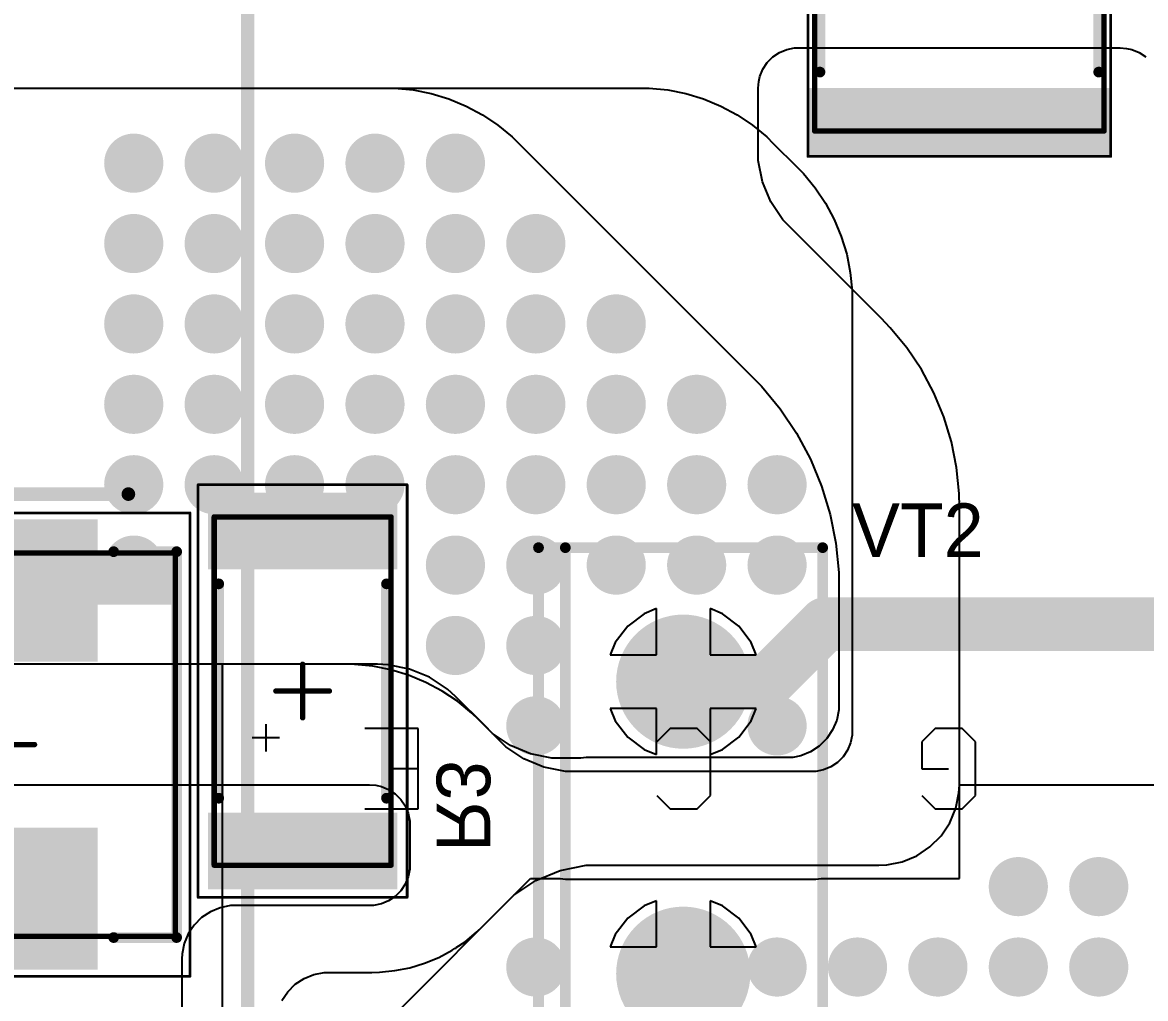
# Model space of a CAD drawing. Header units: millimetres. Extents: x 25 to 183, y 185 to 406.
# Drawn here: x 114.92 to 135.87, y 278.41 to 296.63 of the extents above; entities that cross this region are included whole.
import ezdxf

# ---------------------------------------------------------------- set-up
doc = ezdxf.new("R2010")
doc.units = ezdxf.units.MM
for name, color, linetype in [('BottomLayer', 5, 'Continuous'), ('BottomOverlay', 54, 'Continuous'), ('BottomPaste', 16, 'Continuous'), ('BottomSolder', 6, 'Continuous'), ('Mechanical13', 56, 'Continuous'), ('Mechanical15', 56, 'Continuous'), ('MultiLayer', 9, 'Continuous'), ('PadHoleLayer', 156, 'Continuous'), ('TopLayer', 1, 'Continuous'), ('TopOverlay', 2, 'Continuous'), ('TopSolder', 216, 'Continuous'), ('ViaHoleLayer', 16, 'Continuous')]:
    doc.layers.add(name, color=color, linetype=linetype)

# ---------------------------------------------------------------- blocks, each defined once
blk = doc.blocks.new('TO_247AC_3PINS_1853')
at = {"layer": 'BottomLayer', "const_width": 1.15}
for points in [[(-0.575, 0, 1), (0.575, 0, 1)], [(4.875, 0, 1), (6.025, 0, 1)]]:
    blk.add_lwpolyline(points, format="xyb", close=True, dxfattribs=at)
at = {"layer": 'BottomLayer'}
blk.add_solid([(-6.6, -1.15), (-4.3, -1.15), (-6.6, 1.15), (-4.3, 1.15)], dxfattribs=at)
at = {"layer": 'BottomSolder', "const_width": 1.252}
for points in [[(-0.626, 0, 1), (0.626, 0, 1)], [(4.824, 0, 1), (6.076, 0, 1)]]:
    blk.add_lwpolyline(points, format="xyb", close=True, dxfattribs=at)
at = {"layer": 'BottomSolder'}
blk.add_solid([(-6.702, -1.252), (-4.198, -1.252), (-6.702, 1.252), (-4.198, 1.252)], dxfattribs=at)
at = {"layer": 'MultiLayer', "const_width": 1.15}
for points in [[(-0.575, 0, 1), (0.575, 0, 1)], [(4.875, 0, 1), (6.025, 0, 1)]]:
    blk.add_lwpolyline(points, format="xyb", close=True, dxfattribs=at)
at = {"layer": 'MultiLayer'}
blk.add_solid([(-6.6, -1.15), (-4.3, -1.15), (-6.6, 1.15), (-4.3, 1.15)], dxfattribs=at)
at = {"layer": 'PadHoleLayer', "const_width": 0.75}
for points in [[(-5.825, 0, 1), (-5.075, 0, 1)], [(-0.375, 0, 1), (0.375, 0, 1)], [(5.075, 0, 1), (5.825, 0, 1)]]:
    blk.add_lwpolyline(points, format="xyb", close=True, dxfattribs=at)
at = {"layer": 'TopLayer', "const_width": 1.15}
for points in [[(-0.575, 0, 1), (0.575, 0, 1)], [(4.875, 0, 1), (6.025, 0, 1)]]:
    blk.add_lwpolyline(points, format="xyb", close=True, dxfattribs=at)
at = {"layer": 'TopLayer'}
blk.add_solid([(-6.6, -1.15), (-4.3, -1.15), (-6.6, 1.15), (-4.3, 1.15)], dxfattribs=at)
at = {"layer": 'TopOverlay'}
for p, q in [((3.075, 5.942), (3.075, 4.942)), ((4.575, 4.942), (4.575, 5.942)), ((3.825, 4.942), (3.825, 5.442)), ((3.075, 4.942), (4.575, 4.942)), ((3.325, 0.492), (3.075, 0.242)), ((4.575, 0.242), (4.325, 0.492)), ((3.075, 0.242), (3.075, -0.258)), ((4.575, -0.258), (4.575, 0.242)), ((3.075, -0.258), (3.325, -0.508)), ((4.325, -0.508), (4.575, -0.258)), ((3.325, -0.508), (4.325, -0.508)), ((3.325, -4.45), (3.075, -4.7)), ((4.325, -4.45), (3.825, -4.45)), ((3.825, -4.45), (3.825, -4.95)), ((4.575, -4.7), (4.325, -4.45)), ((3.075, -4.7), (3.075, -5.2)), ((4.575, -5.2), (4.575, -4.7)), ((3.075, -5.2), (3.325, -5.45)), ((4.325, -5.45), (4.575, -5.2)), ((3.325, -5.45), (4.325, -5.45))]:
    blk.add_line(p, q, dxfattribs=at)
at = {"layer": 'TopOverlay', "const_width": 0.2}
for points in [[(-7.95, 2.7), (-7.95, -2.6)], [(-7.95, 2.7), (7.95, 2.7)], [(7.95, 2.7), (7.95, -2.6)], [(-7.95, 2.2), (7.95, 2.2)], [(-7.95, -2.6), (7.95, -2.6)]]:
    blk.add_lwpolyline(points, dxfattribs=at)
at = {"layer": 'TopOverlay', "const_width": 0.1}
for points in [[(-8, 2.7, 1), (-7.9, 2.7, 1)], [(-8, 2.7, 1), (-7.9, 2.7, 1)], [(7.9, 2.7, 1), (8, 2.7, 1)], [(7.9, 2.7, 1), (8, 2.7, 1)], [(-8, 2.2, 1), (-7.9, 2.2, 1)], [(7.9, 2.2, 1), (8, 2.2, 1)], [(-8, -2.6, 1), (-7.9, -2.6, 1)], [(-8, -2.6, 1), (-7.9, -2.6, 1)], [(7.9, -2.6, 1), (8, -2.6, 1)], [(7.9, -2.6, 1), (8, -2.6, 1)]]:
    blk.add_lwpolyline(points, format="xyb", close=True, dxfattribs=at)
at = {"layer": 'TopSolder', "const_width": 1.252}
for points in [[(-0.626, 0, 1), (0.626, 0, 1)], [(4.824, 0, 1), (6.076, 0, 1)]]:
    blk.add_lwpolyline(points, format="xyb", close=True, dxfattribs=at)
at = {"layer": 'TopSolder'}
blk.add_solid([(-6.702, -1.252), (-4.198, -1.252), (-6.702, 1.252), (-4.198, 1.252)], dxfattribs=at)
blk = doc.blocks.new('SMC_B_1856')
at = {"layer": 'BottomLayer'}
for points in [[(-4.1, 1.575), (-4.1, -1.575), (-1.65, 1.575), (-1.65, -1.575)], [(1.65, 1.575), (1.65, -1.575), (4.1, 1.575), (4.1, -1.575)]]:
    blk.add_solid(points, dxfattribs=at)
at = {"layer": 'BottomOverlay'}
for p, q in [((0.125, -5.069), (0.125, -4.561)), ((0.379, -4.815), (-0.129, -4.815))]:
    blk.add_line(p, q, dxfattribs=at)
for points, const_width in [([(-3.6, 3.15), (3.6, 3.15)], 0.2), ([(-3.6, 3.15), (-3.6, 1.975)], 0.2), ([(3.6, 3.15), (3.6, 1.975)], 0.2), ([(4.675, 2.25), (4.675, -2.25)], 0.254), ([(-3.6, -1.975), (-3.6, -3.15)], 0.2), ([(3.6, -1.975), (3.6, -3.15)], 0.2), ([(-3.6, -3.15), (3.6, -3.15)], 0.2)]:
    blk.add_lwpolyline(points, dxfattribs=dict(at, const_width=const_width))
for points, const_width in [([(-3.65, 3.15, 1), (-3.55, 3.15, 1)], 0.1), ([(-3.65, 3.15, 1), (-3.55, 3.15, 1)], 0.1), ([(3.55, 3.15, 1), (3.65, 3.15, 1)], 0.1), ([(3.55, 3.15, 1), (3.65, 3.15, 1)], 0.1), ([(4.611, 2.25, 1), (4.738, 2.25, 1)], 0.127), ([(-3.65, 1.975, 1), (-3.55, 1.975, 1)], 0.1), ([(3.55, 1.975, 1), (3.65, 1.975, 1)], 0.1), ([(-3.65, -1.975, 1), (-3.55, -1.975, 1)], 0.1), ([(3.55, -1.975, 1), (3.65, -1.975, 1)], 0.1), ([(4.611, -2.25, 1), (4.738, -2.25, 1)], 0.127), ([(-3.65, -3.15, 1), (-3.55, -3.15, 1)], 0.1), ([(-3.65, -3.15, 1), (-3.55, -3.15, 1)], 0.1), ([(3.55, -3.15, 1), (3.65, -3.15, 1)], 0.1), ([(3.55, -3.15, 1), (3.65, -3.15, 1)], 0.1)]:
    blk.add_lwpolyline(points, format="xyb", close=True, dxfattribs=dict(at, const_width=const_width))
at = {"layer": 'BottomPaste'}
for points in [[(-4.1, 1.575), (-4.1, -1.575), (-1.65, 1.575), (-1.65, -1.575)], [(1.65, 1.575), (1.65, -1.575), (4.1, 1.575), (4.1, -1.575)]]:
    blk.add_solid(points, dxfattribs=at)
at = {"layer": 'BottomSolder'}
for points in [[(-4.202, 1.677), (-4.202, -1.677), (-1.548, 1.677), (-1.548, -1.677)], [(1.548, 1.677), (1.548, -1.677), (4.202, 1.677), (4.202, -1.677)]]:
    blk.add_solid(points, dxfattribs=at)
at = {"layer": 'Mechanical13', "const_width": 0.1}
for points in [[(-3.575, 3.125), (-3.575, -3.125)], [(-3.575, 3.125), (3.575, 3.125)], [(3.575, 3.125), (3.575, -3.125)], [(-3.575, -3.125), (3.575, -3.125)]]:
    blk.add_lwpolyline(points, dxfattribs=at)
at = {"layer": 'Mechanical13', "const_width": 0.05}
for points in [[(-3.6, 3.125, 1), (-3.55, 3.125, 1)], [(-3.6, 3.125, 1), (-3.55, 3.125, 1)], [(3.55, 3.125, 1), (3.6, 3.125, 1)], [(3.55, 3.125, 1), (3.6, 3.125, 1)], [(-3.6, -3.125, 1), (-3.55, -3.125, 1)], [(-3.6, -3.125, 1), (-3.55, -3.125, 1)], [(3.55, -3.125, 1), (3.6, -3.125, 1)], [(3.55, -3.125, 1), (3.6, -3.125, 1)]]:
    blk.add_lwpolyline(points, format="xyb", close=True, dxfattribs=at)
at = {"layer": 'Mechanical13'}
blk.add_solid([(2.613, -3.125), (3.575, -3.125), (2.613, 3.125), (3.575, 3.125)], dxfattribs=at)
at = {"layer": 'Mechanical15'}
for points, const_width in [([(-4.325, 3.4), (-4.325, -3.4)], 0.05), ([(-4.325, 3.4), (4.325, 3.4)], 0.05), ([(4.325, 3.4), (4.325, -3.4)], 0.05), ([(0, 0.5), (0, -0.5)], 0.1), ([(-0.5, 0), (0.5, 0)], 0.1), ([(-4.325, -3.4), (4.325, -3.4)], 0.05)]:
    blk.add_lwpolyline(points, dxfattribs=dict(at, const_width=const_width))
for points, const_width in [([(-4.337, 3.4, 1), (-4.313, 3.4, 1)], 0.025), ([(-4.337, 3.4, 1), (-4.313, 3.4, 1)], 0.025), ([(4.313, 3.4, 1), (4.337, 3.4, 1)], 0.025), ([(4.313, 3.4, 1), (4.337, 3.4, 1)], 0.025), ([(-0.025, 0.5, 1), (0.025, 0.5, 1)], 0.05), ([(-0.525, 0, 1), (-0.475, 0, 1)], 0.05), ([(0.475, 0, 1), (0.525, 0, 1)], 0.05), ([(-0.025, -0.5, 1), (0.025, -0.5, 1)], 0.05), ([(-4.337, -3.4, 1), (-4.313, -3.4, 1)], 0.025), ([(-4.337, -3.4, 1), (-4.313, -3.4, 1)], 0.025), ([(4.313, -3.4, 1), (4.337, -3.4, 1)], 0.025), ([(4.313, -3.4, 1), (4.337, -3.4, 1)], 0.025)]:
    blk.add_lwpolyline(points, format="xyb", close=True, dxfattribs=dict(at, const_width=const_width))
blk = doc.blocks.new('SMD_R_2512_B_1860')
at = {"layer": 'BottomLayer'}
for points in [[(-3.6, 1.665), (-3.6, -1.665), (-2.37, 1.665), (-2.37, -1.665)], [(2.37, 1.665), (2.37, -1.665), (3.6, 1.665), (3.6, -1.665)]]:
    blk.add_solid(points, dxfattribs=at)
at = {"layer": 'BottomOverlay', "const_width": 0.2}
for points in [[(2, 1.565), (-2, 1.565)], [(2, -1.565), (-2, -1.565)]]:
    blk.add_lwpolyline(points, dxfattribs=at)
at = {"layer": 'BottomOverlay', "const_width": 0.1}
for points in [[(-2.05, 1.565, 1), (-1.95, 1.565, 1)], [(1.95, 1.565, 1), (2.05, 1.565, 1)], [(-2.05, -1.565, 1), (-1.95, -1.565, 1)], [(1.95, -1.565, 1), (2.05, -1.565, 1)]]:
    blk.add_lwpolyline(points, format="xyb", close=True, dxfattribs=at)
at = {"layer": 'BottomPaste'}
for points in [[(-3.6, 1.665), (-3.6, -1.665), (-2.37, 1.665), (-2.37, -1.665)], [(2.37, 1.665), (2.37, -1.665), (3.6, 1.665), (3.6, -1.665)]]:
    blk.add_solid(points, dxfattribs=at)
at = {"layer": 'BottomSolder'}
for points in [[(-3.702, 1.767), (-3.702, -1.767), (-2.268, 1.767), (-2.268, -1.767)], [(2.268, 1.767), (2.268, -1.767), (3.702, 1.767), (3.702, -1.767)]]:
    blk.add_solid(points, dxfattribs=at)
at = {"layer": 'Mechanical13', "const_width": 0.1}
for points in [[(-3.25, -1.65), (-3.25, 1.65)], [(3.25, 1.65), (-3.25, 1.65)], [(3.25, -1.65), (3.25, 1.65)], [(3.25, -1.65), (-3.25, -1.65)]]:
    blk.add_lwpolyline(points, dxfattribs=at)
at = {"layer": 'Mechanical13', "const_width": 0.05}
for points in [[(-3.275, 1.65, 1), (-3.225, 1.65, 1)], [(-3.275, 1.65, 1), (-3.225, 1.65, 1)], [(3.225, 1.65, 1), (3.275, 1.65, 1)], [(3.225, 1.65, 1), (3.275, 1.65, 1)], [(-3.275, -1.65, 1), (-3.225, -1.65, 1)], [(-3.275, -1.65, 1), (-3.225, -1.65, 1)], [(3.225, -1.65, 1), (3.275, -1.65, 1)], [(3.225, -1.65, 1), (3.275, -1.65, 1)]]:
    blk.add_lwpolyline(points, format="xyb", close=True, dxfattribs=at)
at = {"layer": 'Mechanical15'}
for points, const_width in [([(-3.85, -1.95), (-3.85, 1.95)], 0.05), ([(3.85, 1.95), (-3.85, 1.95)], 0.05), ([(3.85, -1.95), (3.85, 1.95)], 0.05), ([(0, -0.5), (0, 0.5)], 0.1), ([(0.5, 0), (-0.5, 0)], 0.1), ([(3.85, -1.95), (-3.85, -1.95)], 0.05)]:
    blk.add_lwpolyline(points, dxfattribs=dict(at, const_width=const_width))
for points, const_width in [([(-3.862, 1.95, 1), (-3.838, 1.95, 1)], 0.025), ([(-3.862, 1.95, 1), (-3.838, 1.95, 1)], 0.025), ([(3.838, 1.95, 1), (3.862, 1.95, 1)], 0.025), ([(3.838, 1.95, 1), (3.862, 1.95, 1)], 0.025), ([(-0.025, 0.5, 1), (0.025, 0.5, 1)], 0.05), ([(-0.525, 0, 1), (-0.475, 0, 1)], 0.05), ([(0.475, 0, 1), (0.525, 0, 1)], 0.05), ([(-0.025, -0.5, 1), (0.025, -0.5, 1)], 0.05), ([(-3.862, -1.95, 1), (-3.838, -1.95, 1)], 0.025), ([(-3.862, -1.95, 1), (-3.838, -1.95, 1)], 0.025), ([(3.838, -1.95, 1), (3.862, -1.95, 1)], 0.025), ([(3.838, -1.95, 1), (3.862, -1.95, 1)], 0.025)]:
    blk.add_lwpolyline(points, format="xyb", close=True, dxfattribs=dict(at, const_width=const_width))
blk = doc.blocks.new('HEAT_SINK_C40_058_VE_1863')
at = {"layer": 'TopOverlay', "const_width": 0.254}
blk.add_lwpolyline([(-2.625, -56), (-2.625, 2)], dxfattribs=at)
blk = doc.blocks.new('SMD_C_2220_B_1881')
at = {"layer": 'BottomLayer'}
for points in [[(-3.4, 2.7), (-3.4, -2.7), (-2.35, 2.7), (-2.35, -2.7)], [(2.35, 2.7), (2.35, -2.7), (3.4, 2.7), (3.4, -2.7)]]:
    blk.add_solid(points, dxfattribs=at)
at = {"layer": 'BottomOverlay', "const_width": 0.2}
for points in [[(-1.95, 2.6), (1.95, 2.6)], [(-1.95, -2.6), (1.95, -2.6)]]:
    blk.add_lwpolyline(points, dxfattribs=at)
at = {"layer": 'BottomOverlay', "const_width": 0.1}
for points in [[(-2, 2.6, 1), (-1.9, 2.6, 1)], [(1.9, 2.6, 1), (2, 2.6, 1)], [(-2, -2.6, 1), (-1.9, -2.6, 1)], [(1.9, -2.6, 1), (2, -2.6, 1)]]:
    blk.add_lwpolyline(points, format="xyb", close=True, dxfattribs=at)
at = {"layer": 'BottomPaste'}
for points in [[(-3.4, 2.7), (-3.4, -2.7), (-2.35, 2.7), (-2.35, -2.7)], [(2.35, 2.7), (2.35, -2.7), (3.4, 2.7), (3.4, -2.7)]]:
    blk.add_solid(points, dxfattribs=at)
at = {"layer": 'BottomSolder'}
for points in [[(-3.502, 2.802), (-3.502, -2.802), (-2.248, 2.802), (-2.248, -2.802)], [(2.248, 2.802), (2.248, -2.802), (3.502, 2.802), (3.502, -2.802)]]:
    blk.add_solid(points, dxfattribs=at)
at = {"layer": 'Mechanical13', "const_width": 0.1}
for points in [[(-3.05, 2.7), (-3.05, -2.7)], [(-3.05, 2.7), (3.05, 2.7)], [(3.05, 2.7), (3.05, -2.7)], [(-3.05, -2.7), (3.05, -2.7)]]:
    blk.add_lwpolyline(points, dxfattribs=at)
at = {"layer": 'Mechanical13', "const_width": 0.05}
for points in [[(-3.075, 2.7, 1), (-3.025, 2.7, 1)], [(-3.075, 2.7, 1), (-3.025, 2.7, 1)], [(3.025, 2.7, 1), (3.075, 2.7, 1)], [(3.025, 2.7, 1), (3.075, 2.7, 1)], [(-3.075, -2.7, 1), (-3.025, -2.7, 1)], [(-3.075, -2.7, 1), (-3.025, -2.7, 1)], [(3.025, -2.7, 1), (3.075, -2.7, 1)], [(3.025, -2.7, 1), (3.075, -2.7, 1)]]:
    blk.add_lwpolyline(points, format="xyb", close=True, dxfattribs=at)
at = {"layer": 'Mechanical15'}
for points, const_width in [([(-3.525, 2.825), (-3.525, -2.825)], 0.05), ([(-3.525, 2.825), (3.525, 2.825)], 0.05), ([(3.525, 2.825), (3.525, -2.825)], 0.05), ([(0, 0.5), (0, -0.5)], 0.1), ([(-0.5, 0), (0.5, 0)], 0.1), ([(-3.525, -2.825), (3.525, -2.825)], 0.05)]:
    blk.add_lwpolyline(points, dxfattribs=dict(at, const_width=const_width))
for points, const_width in [([(-3.537, 2.825, 1), (-3.512, 2.825, 1)], 0.025), ([(-3.537, 2.825, 1), (-3.512, 2.825, 1)], 0.025), ([(3.512, 2.825, 1), (3.537, 2.825, 1)], 0.025), ([(3.512, 2.825, 1), (3.537, 2.825, 1)], 0.025), ([(-0.025, 0.5, 1), (0.025, 0.5, 1)], 0.05), ([(-0.525, 0, 1), (-0.475, 0, 1)], 0.05), ([(0.475, 0, 1), (0.525, 0, 1)], 0.05), ([(-0.025, -0.5, 1), (0.025, -0.5, 1)], 0.05), ([(-3.537, -2.825, 1), (-3.512, -2.825, 1)], 0.025), ([(-3.537, -2.825, 1), (-3.512, -2.825, 1)], 0.025), ([(3.512, -2.825, 1), (3.537, -2.825, 1)], 0.025), ([(3.512, -2.825, 1), (3.537, -2.825, 1)], 0.025)]:
    blk.add_lwpolyline(points, format="xyb", close=True, dxfattribs=dict(at, const_width=const_width))

msp = doc.modelspace()

# ---------------------------------------------------------------- linework, layer by layer
at = {"layer": 'BottomLayer'}
for p, q in [((128.922, 295.983), (129.045, 296.065)), ((129.045, 296.065), (129.181, 296.121)), ((129.181, 296.121), (129.326, 296.15)), ((129.326, 296.15), (129.4, 296.15)), ((129.4, 296.15), (135.4, 296.15)), ((135.4, 296.15), (135.4, 296.15)), ((135.4, 296.15), (135.4, 296.15)), ((135.4, 296.15), (135.4, 296.15)), ((135.4, 296.15), (135.517, 296.141)), ((135.517, 296.141), (135.619, 296.121)), ((135.619, 296.121), (135.755, 296.065)), ((135.755, 296.065), (135.878, 295.983)), ((128.735, 295.755), (128.817, 295.878)), ((128.817, 295.878), (128.922, 295.983)), ((128.66, 295.523), (128.679, 295.619)), ((128.679, 295.619), (128.735, 295.755)), ((105.15, 295.4), (121.693, 295.4)), ((121.693, 295.4), (121.866, 295.4)), ((121.866, 295.4), (122.21, 295.366)), ((128.65, 295.4), (128.66, 295.523)), ((128.65, 294.254), (128.65, 295.4)), ((128.65, 295.4), (128.65, 295.4)), ((122.21, 295.366), (122.549, 295.299)), ((122.549, 295.299), (122.879, 295.198)), ((122.879, 295.198), (123.199, 295.066)), ((123.199, 295.066), (123.504, 294.903)), ((123.504, 294.903), (123.791, 294.711)), ((123.791, 294.711), (124.058, 294.492)), ((124.058, 294.492), (124.18, 294.37)), ((124.18, 294.37), (124.18, 294.37)), ((124.18, 294.37), (124.18, 294.37)), ((124.18, 294.37), (128.516, 290.034)), ((128.65, 294.051), (128.65, 294.254)), ((128.729, 293.652), (128.65, 294.051)), ((128.885, 293.277), (128.729, 293.652)), ((129.11, 292.94), (128.885, 293.277)), ((129.254, 292.796), (129.11, 292.94)), ((130.15, 291.9), (129.254, 292.796)), ((129.254, 292.796), (129.254, 292.796)), ((130.943, 291.107), (130.15, 291.9)), ((131.111, 290.93), (130.943, 291.107)), ((131.421, 290.553), (131.111, 290.93)), ((131.692, 290.147), (131.421, 290.553)), ((131.922, 289.716), (131.692, 290.147)), ((128.516, 290.034), (128.71, 289.84)), ((128.71, 289.84), (129.058, 289.416)), ((132.109, 289.265), (131.922, 289.716)), ((129.058, 289.416), (129.362, 288.961)), ((132.251, 288.798), (132.109, 289.265)), ((129.362, 288.961), (129.621, 288.477)), ((132.346, 288.319), (132.251, 288.798)), ((129.621, 288.477), (129.83, 287.971)), ((132.394, 287.833), (132.346, 288.319)), ((129.83, 287.971), (129.989, 287.446)), ((132.4, 287.589), (132.394, 287.833)), ((129.989, 287.446), (130.096, 286.909)), ((132.4, 282.4), (132.4, 287.589)), ((132.4, 287.589), (132.4, 287.589)), ((132.4, 287.589), (132.4, 287.589)), ((130.096, 286.909), (130.15, 286.363)), ((130.15, 286.363), (130.15, 286.089)), ((130.15, 286.089), (130.15, 286.089)), ((130.15, 286.089), (130.15, 286.089)), ((130.15, 286.089), (130.15, 283.9)), ((121.546, 284.65), (112.9, 284.65)), ((121.748, 284.64), (121.546, 284.65)), ((121.546, 284.65), (121.546, 284.65)), ((121.546, 284.65), (121.546, 284.65)), ((122.145, 284.561), (121.748, 284.64)), ((122.518, 284.407), (122.145, 284.561)), ((122.854, 284.182), (122.518, 284.407)), ((123.004, 284.046), (122.854, 284.182)), ((123.546, 283.504), (123.004, 284.046)), ((130.15, 283.9), (130.15, 283.801)), ((130.15, 283.801), (130.112, 283.608)), ((123.69, 283.36), (123.546, 283.504)), ((123.546, 283.504), (123.546, 283.504)), ((130.112, 283.608), (130.036, 283.426)), ((124.027, 283.135), (123.69, 283.36)), ((129.927, 283.262), (129.788, 283.123)), ((130.036, 283.426), (129.927, 283.262)), ((124.402, 282.979), (124.027, 283.135)), ((129.788, 283.123), (129.624, 283.014)), ((124.801, 282.9), (124.402, 282.979)), ((125.004, 282.9), (124.801, 282.9)), ((125.341, 282.9), (125.004, 282.9)), ((125.439, 282.91), (125.341, 282.9)), ((125.686, 282.91), (125.439, 282.91)), ((125.439, 282.91), (125.439, 282.91)), ((125.439, 282.91), (125.439, 282.91)), ((129.297, 282.91), (125.686, 282.91)), ((129.442, 282.938), (129.297, 282.91)), ((129.624, 283.014), (129.442, 282.938)), ((114.15, 282.4), (121.4, 282.4)), ((121.4, 282.4), (121.4, 282.4)), ((121.4, 282.4), (121.4, 282.4)), ((121.4, 282.4), (121.4, 282.4)), ((121.4, 282.4), (121.517, 282.391)), ((121.517, 282.391), (121.619, 282.371)), ((132.393, 282.253), (132.4, 282.4)), ((121.619, 282.371), (121.755, 282.315)), ((121.755, 282.315), (121.878, 282.233)), ((121.878, 282.233), (121.983, 282.128)), ((132.335, 281.965), (132.393, 282.253)), ((121.983, 282.128), (122.065, 282.005)), ((122.065, 282.005), (122.121, 281.869)), ((122.121, 281.869), (122.15, 281.724)), ((132.223, 281.693), (132.335, 281.965)), ((122.15, 281.724), (122.15, 281.65)), ((122.15, 281.65), (122.15, 280.9)), ((132.06, 281.448), (132.223, 281.693)), ((131.852, 281.24), (132.06, 281.448)), ((131.607, 281.077), (131.852, 281.24)), ((131.047, 280.907), (131.335, 280.965)), ((131.335, 280.965), (131.607, 281.077)), ((122.15, 280.826), (122.121, 280.681)), ((122.15, 280.9), (122.15, 280.9)), ((122.15, 280.9), (122.15, 280.826)), ((124.501, 280.615), (124.956, 280.804)), ((124.956, 280.804), (125.439, 280.9)), ((125.439, 280.9), (125.685, 280.9)), ((125.685, 280.9), (130.781, 280.9)), ((130.781, 280.9), (130.9, 280.9)), ((130.9, 280.9), (131.047, 280.907)), ((130.9, 280.9), (130.9, 280.9)), ((130.9, 280.9), (130.9, 280.9)), ((122.065, 280.545), (121.983, 280.422)), ((122.121, 280.681), (122.065, 280.545)), ((124.092, 280.342), (124.501, 280.615)), ((121.878, 280.317), (121.755, 280.235)), ((121.983, 280.422), (121.878, 280.317)), ((123.918, 280.168), (124.092, 280.342)), ((118.61, 280.107), (118.429, 280.032)), ((118.802, 280.145), (118.61, 280.107)), ((118.9, 280.15), (118.802, 280.145)), ((121.474, 280.15), (118.9, 280.15)), ((118.9, 280.15), (118.9, 280.15)), ((121.619, 280.179), (121.474, 280.15)), ((121.755, 280.235), (121.619, 280.179)), ((123.504, 279.754), (123.918, 280.168)), ((118.266, 279.923), (118.127, 279.784)), ((118.429, 280.032), (118.266, 279.923)), ((118.127, 279.784), (118.018, 279.621)), ((123.4, 279.655), (123.504, 279.754)), ((118.018, 279.621), (117.943, 279.44)), ((123.015, 279.364), (123.179, 279.473)), ((123.179, 279.473), (123.4, 279.655)), ((117.905, 279.248), (117.9, 279.15)), ((117.943, 279.44), (117.905, 279.248)), ((122.689, 279.18), (122.941, 279.315)), ((122.941, 279.315), (122.994, 279.35)), ((122.994, 279.35), (123.015, 279.35)), ((123.015, 279.35), (123.015, 279.364)), ((117.9, 279.15), (117.9, 272.9)), ((122.151, 278.987), (122.425, 279.07)), ((122.425, 279.07), (122.689, 279.18)), ((120.176, 278.786), (120.358, 278.862)), ((120.358, 278.862), (120.551, 278.9)), ((120.551, 278.9), (120.65, 278.9)), ((120.65, 278.9), (121.323, 278.9)), ((121.323, 278.9), (121.443, 278.9)), ((121.443, 278.9), (121.586, 278.903)), ((121.443, 278.9), (121.443, 278.9)), ((121.443, 278.9), (121.443, 278.9)), ((121.586, 278.903), (121.87, 278.932)), ((121.87, 278.932), (122.151, 278.987)), ((119.873, 278.537), (120.013, 278.677)), ((120.013, 278.677), (120.176, 278.786)), ((119.764, 278.374), (119.873, 278.537))]:
    msp.add_line(p, q, dxfattribs=at)
at = {"layer": 'BottomLayer', "const_width": 0.45}
for points in [[(116.775, 294, 1), (117.225, 294, 1)], [(118.275, 294, 1), (118.725, 294, 1)], [(119.775, 294, 1), (120.225, 294, 1)], [(121.275, 294, 1), (121.725, 294, 1)], [(122.775, 294, 1), (123.225, 294, 1)], [(116.775, 292.5, 1), (117.225, 292.5, 1)], [(118.275, 292.5, 1), (118.725, 292.5, 1)], [(119.775, 292.5, 1), (120.225, 292.5, 1)], [(121.275, 292.5, 1), (121.725, 292.5, 1)], [(122.775, 292.5, 1), (123.225, 292.5, 1)], [(124.275, 292.5, 1), (124.725, 292.5, 1)], [(116.775, 291, 1), (117.225, 291, 1)], [(118.275, 291, 1), (118.725, 291, 1)], [(119.775, 291, 1), (120.225, 291, 1)], [(121.275, 291, 1), (121.725, 291, 1)], [(122.775, 291, 1), (123.225, 291, 1)], [(124.275, 291, 1), (124.725, 291, 1)], [(125.775, 291, 1), (126.225, 291, 1)], [(116.775, 289.5, 1), (117.225, 289.5, 1)], [(118.275, 289.5, 1), (118.725, 289.5, 1)], [(119.775, 289.5, 1), (120.225, 289.5, 1)], [(121.275, 289.5, 1), (121.725, 289.5, 1)], [(122.775, 289.5, 1), (123.225, 289.5, 1)], [(124.275, 289.5, 1), (124.725, 289.5, 1)], [(125.775, 289.5, 1), (126.225, 289.5, 1)], [(127.275, 289.5, 1), (127.725, 289.5, 1)], [(116.775, 288, 1), (117.225, 288, 1)], [(118.275, 288, 1), (118.725, 288, 1)], [(119.775, 288, 1), (120.225, 288, 1)], [(121.275, 288, 1), (121.725, 288, 1)], [(122.775, 288, 1), (123.225, 288, 1)], [(124.275, 288, 1), (124.725, 288, 1)], [(125.775, 288, 1), (126.225, 288, 1)], [(127.275, 288, 1), (127.725, 288, 1)], [(128.775, 288, 1), (129.225, 288, 1)], [(116.775, 286.5, 1), (117.225, 286.5, 1)], [(122.775, 286.5, 1), (123.225, 286.5, 1)], [(124.275, 286.5, 1), (124.725, 286.5, 1)], [(125.775, 286.5, 1), (126.225, 286.5, 1)], [(127.275, 286.5, 1), (127.725, 286.5, 1)], [(128.775, 286.5, 1), (129.225, 286.5, 1)], [(122.775, 285, 1), (123.225, 285, 1)], [(124.275, 285, 1), (124.725, 285, 1)], [(124.275, 283.5, 1), (124.725, 283.5, 1)], [(128.775, 283.5, 1), (129.225, 283.5, 1)], [(133.275, 280.5, 1), (133.725, 280.5, 1)], [(134.775, 280.5, 1), (135.225, 280.5, 1)], [(124.275, 279, 1), (124.725, 279, 1)], [(128.775, 279, 1), (129.225, 279, 1)], [(130.275, 279, 1), (130.725, 279, 1)], [(131.775, 279, 1), (132.225, 279, 1)], [(133.275, 279, 1), (133.725, 279, 1)], [(134.775, 279, 1), (135.225, 279, 1)]]:
    msp.add_lwpolyline(points, format="xyb", close=True, dxfattribs=at)
at = {"layer": 'BottomSolder', "const_width": 0.552}
for points in [[(116.724, 294, 1), (117.276, 294, 1)], [(118.224, 294, 1), (118.776, 294, 1)], [(119.724, 294, 1), (120.276, 294, 1)], [(121.224, 294, 1), (121.776, 294, 1)], [(122.724, 294, 1), (123.276, 294, 1)], [(116.724, 292.5, 1), (117.276, 292.5, 1)], [(118.224, 292.5, 1), (118.776, 292.5, 1)], [(119.724, 292.5, 1), (120.276, 292.5, 1)], [(121.224, 292.5, 1), (121.776, 292.5, 1)], [(122.724, 292.5, 1), (123.276, 292.5, 1)], [(124.224, 292.5, 1), (124.776, 292.5, 1)], [(116.724, 291, 1), (117.276, 291, 1)], [(118.224, 291, 1), (118.776, 291, 1)], [(119.724, 291, 1), (120.276, 291, 1)], [(121.224, 291, 1), (121.776, 291, 1)], [(122.724, 291, 1), (123.276, 291, 1)], [(124.224, 291, 1), (124.776, 291, 1)], [(125.724, 291, 1), (126.276, 291, 1)], [(116.724, 289.5, 1), (117.276, 289.5, 1)], [(118.224, 289.5, 1), (118.776, 289.5, 1)], [(119.724, 289.5, 1), (120.276, 289.5, 1)], [(121.224, 289.5, 1), (121.776, 289.5, 1)], [(122.724, 289.5, 1), (123.276, 289.5, 1)], [(124.224, 289.5, 1), (124.776, 289.5, 1)], [(125.724, 289.5, 1), (126.276, 289.5, 1)], [(127.224, 289.5, 1), (127.776, 289.5, 1)], [(116.724, 288, 1), (117.276, 288, 1)], [(118.224, 288, 1), (118.776, 288, 1)], [(119.724, 288, 1), (120.276, 288, 1)], [(121.224, 288, 1), (121.776, 288, 1)], [(122.724, 288, 1), (123.276, 288, 1)], [(124.224, 288, 1), (124.776, 288, 1)], [(125.724, 288, 1), (126.276, 288, 1)], [(127.224, 288, 1), (127.776, 288, 1)], [(128.724, 288, 1), (129.276, 288, 1)], [(116.724, 286.5, 1), (117.276, 286.5, 1)], [(122.724, 286.5, 1), (123.276, 286.5, 1)], [(124.224, 286.5, 1), (124.776, 286.5, 1)], [(125.724, 286.5, 1), (126.276, 286.5, 1)], [(127.224, 286.5, 1), (127.776, 286.5, 1)], [(128.724, 286.5, 1), (129.276, 286.5, 1)], [(122.724, 285, 1), (123.276, 285, 1)], [(124.224, 285, 1), (124.776, 285, 1)], [(124.224, 283.5, 1), (124.776, 283.5, 1)], [(128.724, 283.5, 1), (129.276, 283.5, 1)], [(133.224, 280.5, 1), (133.776, 280.5, 1)], [(134.724, 280.5, 1), (135.276, 280.5, 1)], [(124.224, 279, 1), (124.776, 279, 1)], [(128.724, 279, 1), (129.276, 279, 1)], [(130.224, 279, 1), (130.776, 279, 1)], [(131.724, 279, 1), (132.276, 279, 1)], [(133.224, 279, 1), (133.776, 279, 1)], [(134.724, 279, 1), (135.276, 279, 1)]]:
    msp.add_lwpolyline(points, format="xyb", close=True, dxfattribs=at)
at = {"layer": 'MultiLayer', "const_width": 0.45}
for points in [[(116.775, 294, 1), (117.225, 294, 1)], [(118.275, 294, 1), (118.725, 294, 1)], [(119.775, 294, 1), (120.225, 294, 1)], [(121.275, 294, 1), (121.725, 294, 1)], [(122.775, 294, 1), (123.225, 294, 1)], [(116.775, 292.5, 1), (117.225, 292.5, 1)], [(118.275, 292.5, 1), (118.725, 292.5, 1)], [(119.775, 292.5, 1), (120.225, 292.5, 1)], [(121.275, 292.5, 1), (121.725, 292.5, 1)], [(122.775, 292.5, 1), (123.225, 292.5, 1)], [(124.275, 292.5, 1), (124.725, 292.5, 1)], [(116.775, 291, 1), (117.225, 291, 1)], [(118.275, 291, 1), (118.725, 291, 1)], [(119.775, 291, 1), (120.225, 291, 1)], [(121.275, 291, 1), (121.725, 291, 1)], [(122.775, 291, 1), (123.225, 291, 1)], [(124.275, 291, 1), (124.725, 291, 1)], [(125.775, 291, 1), (126.225, 291, 1)], [(116.775, 289.5, 1), (117.225, 289.5, 1)], [(118.275, 289.5, 1), (118.725, 289.5, 1)], [(119.775, 289.5, 1), (120.225, 289.5, 1)], [(121.275, 289.5, 1), (121.725, 289.5, 1)], [(122.775, 289.5, 1), (123.225, 289.5, 1)], [(124.275, 289.5, 1), (124.725, 289.5, 1)], [(125.775, 289.5, 1), (126.225, 289.5, 1)], [(127.275, 289.5, 1), (127.725, 289.5, 1)], [(116.775, 288, 1), (117.225, 288, 1)], [(118.275, 288, 1), (118.725, 288, 1)], [(119.775, 288, 1), (120.225, 288, 1)], [(121.275, 288, 1), (121.725, 288, 1)], [(122.775, 288, 1), (123.225, 288, 1)], [(124.275, 288, 1), (124.725, 288, 1)], [(125.775, 288, 1), (126.225, 288, 1)], [(127.275, 288, 1), (127.725, 288, 1)], [(128.775, 288, 1), (129.225, 288, 1)], [(116.775, 286.5, 1), (117.225, 286.5, 1)], [(122.775, 286.5, 1), (123.225, 286.5, 1)], [(124.275, 286.5, 1), (124.725, 286.5, 1)], [(125.775, 286.5, 1), (126.225, 286.5, 1)], [(127.275, 286.5, 1), (127.725, 286.5, 1)], [(128.775, 286.5, 1), (129.225, 286.5, 1)], [(122.775, 285, 1), (123.225, 285, 1)], [(124.275, 285, 1), (124.725, 285, 1)], [(124.275, 283.5, 1), (124.725, 283.5, 1)], [(128.775, 283.5, 1), (129.225, 283.5, 1)], [(133.275, 280.5, 1), (133.725, 280.5, 1)], [(134.775, 280.5, 1), (135.225, 280.5, 1)], [(124.275, 279, 1), (124.725, 279, 1)], [(128.775, 279, 1), (129.225, 279, 1)], [(130.275, 279, 1), (130.725, 279, 1)], [(131.775, 279, 1), (132.225, 279, 1)], [(133.275, 279, 1), (133.725, 279, 1)], [(134.775, 279, 1), (135.225, 279, 1)]]:
    msp.add_lwpolyline(points, format="xyb", close=True, dxfattribs=at)
at = {"layer": 'TopLayer'}
for p, q in [((106.9, 295.4), (126.443, 295.4)), ((126.443, 295.4), (126.443, 295.4)), ((126.443, 295.4), (126.443, 295.4)), ((126.443, 295.4), (126.616, 295.4)), ((126.616, 295.4), (126.96, 295.366)), ((126.96, 295.366), (127.299, 295.299)), ((127.299, 295.299), (127.629, 295.198)), ((127.629, 295.198), (127.949, 295.066)), ((127.949, 295.066), (128.254, 294.903)), ((128.254, 294.903), (128.541, 294.711)), ((128.541, 294.711), (128.808, 294.492)), ((128.808, 294.492), (128.93, 294.37)), ((128.93, 294.37), (129.37, 293.93)), ((129.37, 293.93), (129.37, 293.93)), ((129.37, 293.93), (129.37, 293.93)), ((129.37, 293.93), (129.37, 293.93)), ((129.37, 293.93), (129.492, 293.808)), ((129.492, 293.808), (129.711, 293.541)), ((129.711, 293.541), (129.903, 293.254)), ((129.903, 293.254), (130.066, 292.949)), ((130.066, 292.949), (130.198, 292.629)), ((130.198, 292.629), (130.299, 292.299)), ((130.299, 292.299), (130.366, 291.96)), ((130.366, 291.96), (130.4, 291.616)), ((130.4, 291.616), (130.4, 291.443)), ((130.4, 291.443), (130.4, 283.4)), ((126.519, 285.592), (126.216, 285.359)), ((126.75, 285.687), (126.519, 285.592)), ((126.75, 284.825), (126.75, 285.687)), ((127.981, 285.592), (127.75, 285.687)), ((127.75, 285.687), (127.75, 284.825)), ((128.284, 285.359), (127.981, 285.592)), ((126.216, 285.359), (125.983, 285.056)), ((128.517, 285.056), (128.284, 285.359)), ((125.983, 285.056), (125.888, 284.825)), ((128.612, 284.825), (128.517, 285.056)), ((125.888, 284.825), (126.75, 284.825)), ((127.75, 284.825), (128.612, 284.825)), ((120.943, 284.65), (118.65, 284.65)), ((118.65, 284.65), (118.65, 270.9)), ((121.116, 284.646), (120.943, 284.65)), ((121.459, 284.612), (121.116, 284.646)), ((121.798, 284.545), (121.459, 284.612)), ((122.128, 284.444), (121.798, 284.545)), ((122.447, 284.312), (122.128, 284.444)), ((122.751, 284.15), (122.447, 284.312)), ((123.038, 283.958), (122.751, 284.15)), ((123.305, 283.739), (123.038, 283.958)), ((123.43, 283.62), (123.305, 283.739)), ((126.75, 283.825), (125.888, 283.825)), ((125.888, 283.825), (125.983, 283.594)), ((126.75, 282.963), (126.75, 283.825)), ((128.612, 283.825), (127.75, 283.825)), ((127.75, 283.825), (127.75, 282.963)), ((128.517, 283.594), (128.612, 283.825)), ((123.796, 283.254), (123.43, 283.62)), ((123.43, 283.62), (123.43, 283.62)), ((123.43, 283.62), (123.43, 283.62)), ((125.983, 283.594), (126.216, 283.291)), ((128.284, 283.291), (128.517, 283.594)), ((123.94, 283.11), (123.796, 283.254)), ((126.216, 283.291), (126.519, 283.058)), ((127.981, 283.058), (128.284, 283.291)), ((130.4, 283.326), (130.371, 283.181)), ((130.4, 283.4), (130.4, 283.4)), ((130.4, 283.4), (130.4, 283.326)), ((124.277, 282.885), (123.94, 283.11)), ((126.519, 283.058), (126.75, 282.963)), ((127.75, 282.963), (127.981, 283.058)), ((130.315, 283.045), (130.233, 282.922)), ((130.371, 283.181), (130.315, 283.045)), ((124.652, 282.729), (124.277, 282.885)), ((130.128, 282.817), (130.005, 282.735)), ((130.233, 282.922), (130.128, 282.817)), ((125.051, 282.65), (124.652, 282.729)), ((129.65, 282.65), (125.051, 282.65)), ((129.724, 282.65), (129.65, 282.65)), ((129.869, 282.679), (129.724, 282.65)), ((130.005, 282.735), (129.869, 282.679)), ((132.4, 280.65), (132.4, 282.4)), ((132.4, 282.4), (138.65, 282.4)), ((120.66, 276.91), (124.4, 280.65)), ((124.4, 280.65), (124.952, 280.65)), ((124.952, 280.65), (125.051, 280.64)), ((125.051, 280.64), (125.051, 280.64)), ((125.051, 280.64), (125.051, 280.64)), ((125.051, 280.64), (129.65, 280.64)), ((129.65, 280.64), (129.724, 280.64)), ((129.724, 280.64), (129.822, 280.65)), ((129.724, 280.64), (129.724, 280.64)), ((129.724, 280.64), (129.724, 280.64)), ((129.822, 280.65), (132.4, 280.65)), ((126.519, 280.142), (126.216, 279.909)), ((126.75, 280.237), (126.519, 280.142)), ((126.75, 279.375), (126.75, 280.237)), ((127.981, 280.142), (127.75, 280.237)), ((127.75, 280.237), (127.75, 279.375)), ((128.284, 279.909), (127.981, 280.142)), ((126.216, 279.909), (125.983, 279.606)), ((128.517, 279.606), (128.284, 279.909)), ((125.983, 279.606), (125.888, 279.375)), ((128.612, 279.375), (128.517, 279.606)), ((125.888, 279.375), (126.75, 279.375)), ((127.75, 279.375), (128.612, 279.375))]:
    msp.add_line(p, q, dxfattribs=at)
for points, const_width in [([(116.775, 294, 1), (117.225, 294, 1)], 0.45), ([(118.275, 294, 1), (118.725, 294, 1)], 0.45), ([(119.775, 294, 1), (120.225, 294, 1)], 0.45), ([(121.275, 294, 1), (121.725, 294, 1)], 0.45), ([(122.775, 294, 1), (123.225, 294, 1)], 0.45), ([(116.775, 292.5, 1), (117.225, 292.5, 1)], 0.45), ([(118.275, 292.5, 1), (118.725, 292.5, 1)], 0.45), ([(119.775, 292.5, 1), (120.225, 292.5, 1)], 0.45), ([(121.275, 292.5, 1), (121.725, 292.5, 1)], 0.45), ([(122.775, 292.5, 1), (123.225, 292.5, 1)], 0.45), ([(124.275, 292.5, 1), (124.725, 292.5, 1)], 0.45), ([(116.775, 291, 1), (117.225, 291, 1)], 0.45), ([(118.275, 291, 1), (118.725, 291, 1)], 0.45), ([(119.775, 291, 1), (120.225, 291, 1)], 0.45), ([(121.275, 291, 1), (121.725, 291, 1)], 0.45), ([(122.775, 291, 1), (123.225, 291, 1)], 0.45), ([(124.275, 291, 1), (124.725, 291, 1)], 0.45), ([(125.775, 291, 1), (126.225, 291, 1)], 0.45), ([(116.775, 289.5, 1), (117.225, 289.5, 1)], 0.45), ([(118.275, 289.5, 1), (118.725, 289.5, 1)], 0.45), ([(119.775, 289.5, 1), (120.225, 289.5, 1)], 0.45), ([(121.275, 289.5, 1), (121.725, 289.5, 1)], 0.45), ([(122.775, 289.5, 1), (123.225, 289.5, 1)], 0.45), ([(124.275, 289.5, 1), (124.725, 289.5, 1)], 0.45), ([(125.775, 289.5, 1), (126.225, 289.5, 1)], 0.45), ([(127.275, 289.5, 1), (127.725, 289.5, 1)], 0.45), ([(116.775, 288, 1), (117.225, 288, 1)], 0.45), ([(118.275, 288, 1), (118.725, 288, 1)], 0.45), ([(119.775, 288, 1), (120.225, 288, 1)], 0.45), ([(121.275, 288, 1), (121.725, 288, 1)], 0.45), ([(122.775, 288, 1), (123.225, 288, 1)], 0.45), ([(124.275, 288, 1), (124.725, 288, 1)], 0.45), ([(125.775, 288, 1), (126.225, 288, 1)], 0.45), ([(127.275, 288, 1), (127.725, 288, 1)], 0.45), ([(128.775, 288, 1), (129.225, 288, 1)], 0.45), ([(116.775, 286.5, 1), (117.225, 286.5, 1)], 0.45), ([(122.775, 286.5, 1), (123.225, 286.5, 1)], 0.45), ([(124.275, 286.5, 1), (124.725, 286.5, 1)], 0.45), ([(125.775, 286.5, 1), (126.225, 286.5, 1)], 0.45), ([(127.275, 286.5, 1), (127.725, 286.5, 1)], 0.45), ([(128.775, 286.5, 1), (129.225, 286.5, 1)], 0.45), ([(129.65, 285.4, 1), (130.15, 285.4, 1)], 0.5), ([(129.65, 285.4, 1), (130.15, 285.4, 1)], 0.5), ([(122.775, 285, 1), (123.225, 285, 1)], 0.45), ([(124.275, 285, 1), (124.725, 285, 1)], 0.45), ([(127, 284.325, 1), (127.5, 284.325, 1)], 0.5), ([(128.575, 284.325, 1), (129.075, 284.325, 1)], 0.5), ([(128.575, 284.325, 1), (129.075, 284.325, 1)], 0.5), ([(124.275, 283.5, 1), (124.725, 283.5, 1)], 0.45), ([(128.775, 283.5, 1), (129.225, 283.5, 1)], 0.45), ([(133.275, 280.5, 1), (133.725, 280.5, 1)], 0.45), ([(134.775, 280.5, 1), (135.225, 280.5, 1)], 0.45), ([(124.275, 279, 1), (124.725, 279, 1)], 0.45), ([(128.775, 279, 1), (129.225, 279, 1)], 0.45), ([(130.275, 279, 1), (130.725, 279, 1)], 0.45), ([(131.775, 279, 1), (132.225, 279, 1)], 0.45), ([(133.275, 279, 1), (133.725, 279, 1)], 0.45), ([(134.775, 279, 1), (135.225, 279, 1)], 0.45)]:
    msp.add_lwpolyline(points, format="xyb", close=True, dxfattribs=dict(at, const_width=const_width))
at = {"layer": 'TopLayer', "const_width": 1}
for points in [[(128.825, 284.325), (129.9, 285.4)], [(129.9, 285.4), (137.3, 285.4)], [(127.25, 284.325), (128.825, 284.325)]]:
    msp.add_lwpolyline(points, dxfattribs=at)
at = {"layer": 'TopSolder', "const_width": 0.552}
for points in [[(116.724, 294, 1), (117.276, 294, 1)], [(118.224, 294, 1), (118.776, 294, 1)], [(119.724, 294, 1), (120.276, 294, 1)], [(121.224, 294, 1), (121.776, 294, 1)], [(122.724, 294, 1), (123.276, 294, 1)], [(116.724, 292.5, 1), (117.276, 292.5, 1)], [(118.224, 292.5, 1), (118.776, 292.5, 1)], [(119.724, 292.5, 1), (120.276, 292.5, 1)], [(121.224, 292.5, 1), (121.776, 292.5, 1)], [(122.724, 292.5, 1), (123.276, 292.5, 1)], [(124.224, 292.5, 1), (124.776, 292.5, 1)], [(116.724, 291, 1), (117.276, 291, 1)], [(118.224, 291, 1), (118.776, 291, 1)], [(119.724, 291, 1), (120.276, 291, 1)], [(121.224, 291, 1), (121.776, 291, 1)], [(122.724, 291, 1), (123.276, 291, 1)], [(124.224, 291, 1), (124.776, 291, 1)], [(125.724, 291, 1), (126.276, 291, 1)], [(116.724, 289.5, 1), (117.276, 289.5, 1)], [(118.224, 289.5, 1), (118.776, 289.5, 1)], [(119.724, 289.5, 1), (120.276, 289.5, 1)], [(121.224, 289.5, 1), (121.776, 289.5, 1)], [(122.724, 289.5, 1), (123.276, 289.5, 1)], [(124.224, 289.5, 1), (124.776, 289.5, 1)], [(125.724, 289.5, 1), (126.276, 289.5, 1)], [(127.224, 289.5, 1), (127.776, 289.5, 1)], [(116.724, 288, 1), (117.276, 288, 1)], [(118.224, 288, 1), (118.776, 288, 1)], [(119.724, 288, 1), (120.276, 288, 1)], [(121.224, 288, 1), (121.776, 288, 1)], [(122.724, 288, 1), (123.276, 288, 1)], [(124.224, 288, 1), (124.776, 288, 1)], [(125.724, 288, 1), (126.276, 288, 1)], [(127.224, 288, 1), (127.776, 288, 1)], [(128.724, 288, 1), (129.276, 288, 1)], [(116.724, 286.5, 1), (117.276, 286.5, 1)], [(122.724, 286.5, 1), (123.276, 286.5, 1)], [(124.224, 286.5, 1), (124.776, 286.5, 1)], [(125.724, 286.5, 1), (126.276, 286.5, 1)], [(127.224, 286.5, 1), (127.776, 286.5, 1)], [(128.724, 286.5, 1), (129.276, 286.5, 1)], [(122.724, 285, 1), (123.276, 285, 1)], [(124.224, 285, 1), (124.776, 285, 1)], [(124.224, 283.5, 1), (124.776, 283.5, 1)], [(128.724, 283.5, 1), (129.276, 283.5, 1)], [(133.224, 280.5, 1), (133.776, 280.5, 1)], [(134.724, 280.5, 1), (135.276, 280.5, 1)], [(124.224, 279, 1), (124.776, 279, 1)], [(128.724, 279, 1), (129.276, 279, 1)], [(130.224, 279, 1), (130.776, 279, 1)], [(131.724, 279, 1), (132.276, 279, 1)], [(133.224, 279, 1), (133.776, 279, 1)], [(134.724, 279, 1), (135.276, 279, 1)]]:
    msp.add_lwpolyline(points, format="xyb", close=True, dxfattribs=at)
at = {"layer": 'ViaHoleLayer', "const_width": 0.25}
for points in [[(116.875, 294, 1), (117.125, 294, 1)], [(118.375, 294, 1), (118.625, 294, 1)], [(119.875, 294, 1), (120.125, 294, 1)], [(121.375, 294, 1), (121.625, 294, 1)], [(122.875, 294, 1), (123.125, 294, 1)], [(116.875, 292.5, 1), (117.125, 292.5, 1)], [(118.375, 292.5, 1), (118.625, 292.5, 1)], [(119.875, 292.5, 1), (120.125, 292.5, 1)], [(121.375, 292.5, 1), (121.625, 292.5, 1)], [(122.875, 292.5, 1), (123.125, 292.5, 1)], [(124.375, 292.5, 1), (124.625, 292.5, 1)], [(116.875, 291, 1), (117.125, 291, 1)], [(118.375, 291, 1), (118.625, 291, 1)], [(119.875, 291, 1), (120.125, 291, 1)], [(121.375, 291, 1), (121.625, 291, 1)], [(122.875, 291, 1), (123.125, 291, 1)], [(124.375, 291, 1), (124.625, 291, 1)], [(125.875, 291, 1), (126.125, 291, 1)], [(116.875, 289.5, 1), (117.125, 289.5, 1)], [(118.375, 289.5, 1), (118.625, 289.5, 1)], [(119.875, 289.5, 1), (120.125, 289.5, 1)], [(121.375, 289.5, 1), (121.625, 289.5, 1)], [(122.875, 289.5, 1), (123.125, 289.5, 1)], [(124.375, 289.5, 1), (124.625, 289.5, 1)], [(125.875, 289.5, 1), (126.125, 289.5, 1)], [(127.375, 289.5, 1), (127.625, 289.5, 1)], [(116.875, 288, 1), (117.125, 288, 1)], [(118.375, 288, 1), (118.625, 288, 1)], [(119.875, 288, 1), (120.125, 288, 1)], [(121.375, 288, 1), (121.625, 288, 1)], [(122.875, 288, 1), (123.125, 288, 1)], [(124.375, 288, 1), (124.625, 288, 1)], [(125.875, 288, 1), (126.125, 288, 1)], [(127.375, 288, 1), (127.625, 288, 1)], [(128.875, 288, 1), (129.125, 288, 1)], [(116.875, 286.5, 1), (117.125, 286.5, 1)], [(122.875, 286.5, 1), (123.125, 286.5, 1)], [(124.375, 286.5, 1), (124.625, 286.5, 1)], [(125.875, 286.5, 1), (126.125, 286.5, 1)], [(127.375, 286.5, 1), (127.625, 286.5, 1)], [(128.875, 286.5, 1), (129.125, 286.5, 1)], [(122.875, 285, 1), (123.125, 285, 1)], [(124.375, 285, 1), (124.625, 285, 1)], [(124.375, 283.5, 1), (124.625, 283.5, 1)], [(128.875, 283.5, 1), (129.125, 283.5, 1)], [(133.375, 280.5, 1), (133.625, 280.5, 1)], [(134.875, 280.5, 1), (135.125, 280.5, 1)], [(124.375, 279, 1), (124.625, 279, 1)], [(128.875, 279, 1), (129.125, 279, 1)], [(130.375, 279, 1), (130.625, 279, 1)], [(131.875, 279, 1), (132.125, 279, 1)], [(133.375, 279, 1), (133.625, 279, 1)], [(134.875, 279, 1), (135.125, 279, 1)]]:
    msp.add_lwpolyline(points, format="xyb", close=True, dxfattribs=at)

# ---------------------------------------------------------------- block references
msp.add_blockref('HEAT_SINK_C40_058_VE_1863', (121.75, 315.9))
for name, p, rotation in [('SMD_C_2220_B_1881', (132.4, 297.65), 90), ('SMC_B_1856', (114.65, 283.15), 90), ('SMD_R_2512_B_1860', (120.15, 284.15), 270), ('TO_247AC_3PINS_1853', (127.25, 278.875), 90)]:
    msp.add_blockref(name, p, dxfattribs=dict(rotation=rotation))

# ---------------------------------------------------------------- texts
at = {"layer": 'BottomOverlay', "text_generation_flag": 2}
msp.add_text('R3', height=1, rotation=270, dxfattribs=at).set_placement((122.65, 281.15))
at = {"layer": 'TopOverlay'}
msp.add_text('VT2', height=1, dxfattribs=at).set_placement((130.4, 286.65))

doc.saveas('drawing.dxf')
